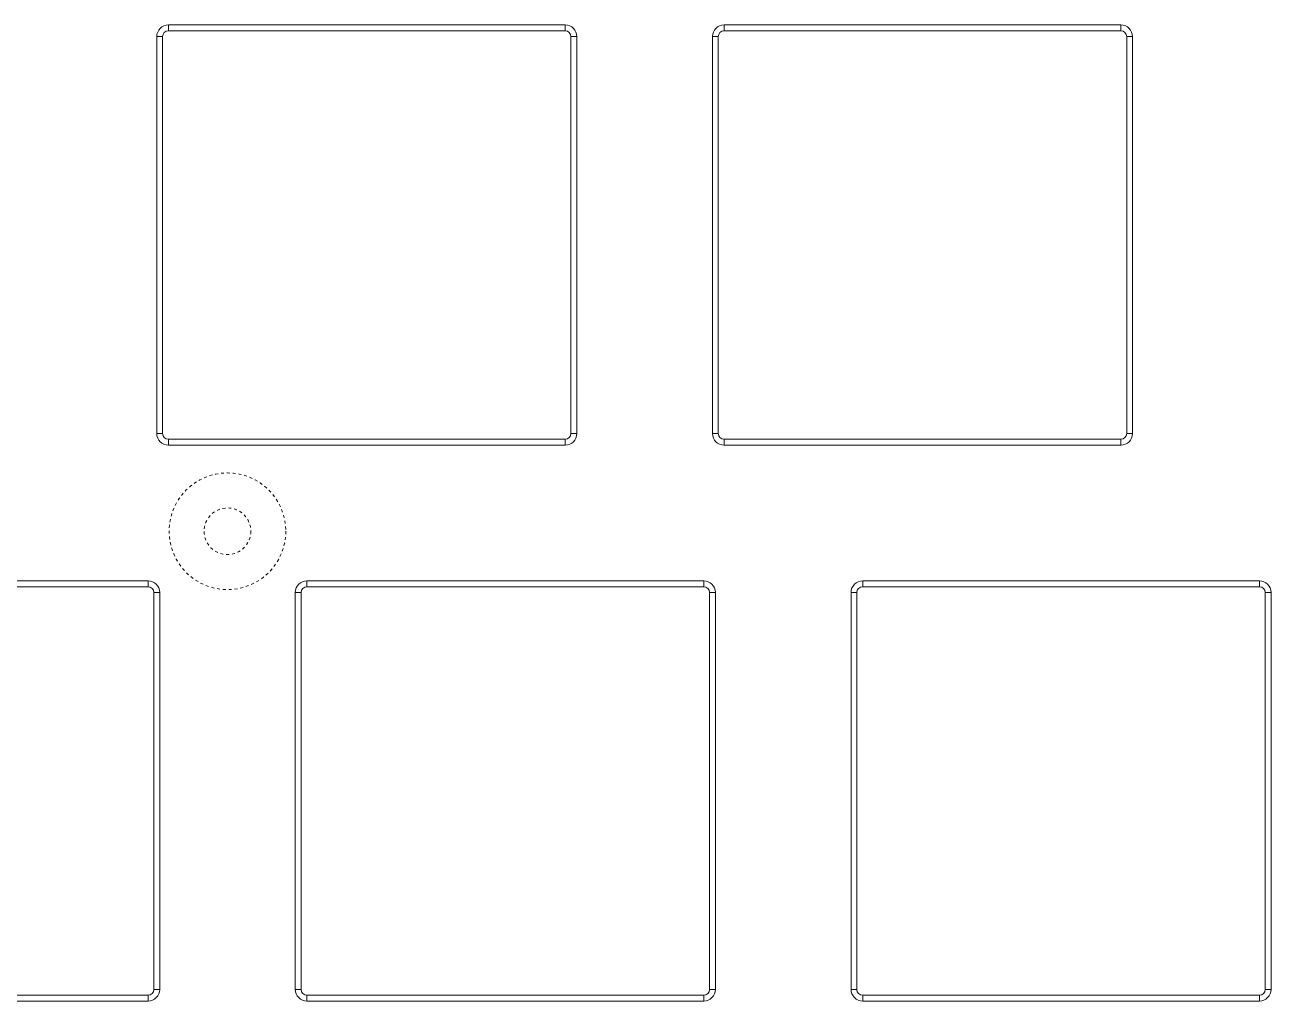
# Model space of a CAD drawing. Header units: millimetres. Extents: x 78 to 606, y -329 to -69.
# Drawn here: x 216.63 to 259.35, y -208.63 to -175.18 of the extents above; entities that cross this region are included whole.
import ezdxf

# ---------------------------------------------------------------- set-up
doc = ezdxf.new("R2010")
doc.units = ezdxf.units.MM
doc.header["$MEASUREMENT"] = 0
doc.linetypes.add('AI-Linetype-16', pattern=[0.18189, 0.090945, -0.090945])
doc.linetypes.add('AI-Linetype-17', pattern=[0.18189, 0.090945, -0.090945])
doc.layers.add('图层 1', color=7, linetype='Continuous', lineweight=0)

msp = doc.modelspace()

# ---------------------------------------------------------------- linework, layer by layer
at = {"layer": '图层 1', "color": 18, "lineweight": 5, "true_color": 0x040000}
for p, q in [((221.546, -175.177), (221.546, -175.377)), ((235.146, -175.177), (221.546, -175.177)), ((235.146, -175.377), (221.546, -175.377)), ((235.146, -175.377), (235.146, -175.177)), ((240.596, -175.177), (240.596, -175.377)), ((254.196, -175.177), (240.596, -175.177)), ((254.196, -175.377), (240.596, -175.377)), ((254.196, -175.377), (254.196, -175.177)), ((221.146, -175.577), (221.146, -189.177)), ((221.346, -175.577), (221.146, -175.577)), ((221.346, -175.577), (221.346, -189.177)), ((235.346, -189.177), (235.346, -175.577)), ((235.546, -175.577), (235.346, -175.577)), ((235.546, -189.177), (235.546, -175.577)), ((240.196, -175.577), (240.196, -189.177)), ((240.396, -175.577), (240.196, -175.577)), ((240.396, -175.577), (240.396, -189.177)), ((254.396, -189.177), (254.396, -175.577)), ((254.596, -175.577), (254.396, -175.577)), ((254.596, -189.177), (254.596, -175.577)), ((221.146, -189.177), (221.346, -189.177)), ((235.346, -189.177), (235.546, -189.177)), ((240.196, -189.177), (240.396, -189.177)), ((254.396, -189.177), (254.596, -189.177)), ((221.546, -189.377), (221.546, -189.577)), ((221.546, -189.377), (235.146, -189.377)), ((221.546, -189.577), (235.146, -189.577)), ((235.146, -189.577), (235.146, -189.377)), ((240.596, -189.377), (240.596, -189.577)), ((240.596, -189.377), (254.196, -189.377)), ((240.596, -189.577), (254.196, -189.577)), ((254.196, -189.577), (254.196, -189.377)), ((220.846, -194.227), (207.246, -194.227)), ((220.846, -194.427), (220.846, -194.227)), ((226.296, -194.227), (226.296, -194.427)), ((239.896, -194.227), (226.296, -194.227)), ((239.896, -194.427), (239.896, -194.227)), ((245.346, -194.227), (245.346, -194.427)), ((258.946, -194.227), (245.346, -194.227)), ((258.946, -194.427), (258.946, -194.227)), ((220.846, -194.427), (207.246, -194.427)), ((221.046, -208.227), (221.046, -194.627)), ((221.246, -194.627), (221.046, -194.627)), ((221.246, -208.227), (221.246, -194.627)), ((225.896, -194.627), (225.896, -208.227)), ((226.096, -194.627), (225.896, -194.627)), ((226.096, -194.627), (226.096, -208.227)), ((239.896, -194.427), (226.296, -194.427)), ((240.096, -208.227), (240.096, -194.627)), ((240.296, -194.627), (240.096, -194.627)), ((240.296, -208.227), (240.296, -194.627)), ((244.946, -194.627), (244.946, -208.227)), ((245.146, -194.627), (244.946, -194.627)), ((245.146, -194.627), (245.146, -208.227)), ((258.946, -194.427), (245.346, -194.427)), ((259.146, -208.227), (259.146, -194.627)), ((259.346, -194.627), (259.146, -194.627)), ((259.346, -208.227), (259.346, -194.627)), ((207.246, -208.427), (220.846, -208.427)), ((220.846, -208.627), (220.846, -208.427)), ((221.046, -208.227), (221.246, -208.227)), ((225.896, -208.227), (226.096, -208.227)), ((226.296, -208.427), (226.296, -208.627)), ((226.296, -208.427), (239.896, -208.427)), ((239.896, -208.627), (239.896, -208.427)), ((240.096, -208.227), (240.296, -208.227)), ((244.946, -208.227), (245.146, -208.227)), ((245.346, -208.427), (245.346, -208.627)), ((245.346, -208.427), (258.946, -208.427)), ((258.946, -208.627), (258.946, -208.427)), ((259.146, -208.227), (259.346, -208.227)), ((207.246, -208.627), (220.846, -208.627)), ((226.296, -208.627), (239.896, -208.627)), ((245.346, -208.627), (258.946, -208.627))]:
    msp.add_line(p, q, dxfattribs=at)
at = {"layer": '图层 1', "color": 8, "linetype": 'AI-Linetype-16', "lineweight": 5, "true_color": 0x7f8080}
msp.add_circle((223.571, -192.527), 2, dxfattribs=at)
at = {"layer": '图层 1', "color": 8, "linetype": 'AI-Linetype-17', "lineweight": 5, "true_color": 0x7f8080}
msp.add_circle((223.571, -192.527), 0.8, dxfattribs=at)
at = {"layer": '图层 1', "color": 18, "lineweight": 5, "true_color": 0x040000}
for points in [[(221.546, -175.177), (221.325, -175.177), (221.146, -175.356), (221.146, -175.577)], [(235.546, -175.577), (235.546, -175.356), (235.367, -175.177), (235.146, -175.177)], [(240.596, -175.177), (240.375, -175.177), (240.196, -175.356), (240.196, -175.577)], [(254.596, -175.577), (254.596, -175.356), (254.417, -175.177), (254.196, -175.177)], [(221.146, -189.177), (221.146, -189.398), (221.325, -189.577), (221.546, -189.577)], [(235.146, -189.577), (235.367, -189.577), (235.546, -189.398), (235.546, -189.177)], [(240.196, -189.177), (240.196, -189.398), (240.375, -189.577), (240.596, -189.577)], [(254.196, -189.577), (254.417, -189.577), (254.596, -189.398), (254.596, -189.177)], [(221.246, -194.627), (221.246, -194.406), (221.067, -194.227), (220.846, -194.227)], [(226.296, -194.227), (226.075, -194.227), (225.896, -194.406), (225.896, -194.627)], [(240.296, -194.627), (240.296, -194.406), (240.117, -194.227), (239.896, -194.227)], [(245.346, -194.227), (245.125, -194.227), (244.946, -194.406), (244.946, -194.627)], [(259.346, -194.627), (259.346, -194.406), (259.167, -194.227), (258.946, -194.227)], [(220.846, -208.627), (221.067, -208.627), (221.246, -208.448), (221.246, -208.227)], [(225.896, -208.227), (225.896, -208.448), (226.075, -208.627), (226.296, -208.627)], [(239.896, -208.627), (240.117, -208.627), (240.296, -208.448), (240.296, -208.227)], [(244.946, -208.227), (244.946, -208.448), (245.125, -208.627), (245.346, -208.627)], [(258.946, -208.627), (259.167, -208.627), (259.346, -208.448), (259.346, -208.227)]]:
    msp.add_open_spline(points, degree=3, dxfattribs=at)
for points in [[(221.546, -175.377), (221.435, -175.377), (221.346, -175.466), (221.346, -175.577), (221.346, -175.577), (221.346, -175.577), (221.346, -175.577)], [(235.346, -175.577), (235.346, -175.466), (235.256, -175.377), (235.146, -175.377), (235.146, -175.377), (235.146, -175.377), (235.146, -175.377)], [(240.596, -175.377), (240.485, -175.377), (240.396, -175.466), (240.396, -175.577), (240.396, -175.577), (240.396, -175.577), (240.396, -175.577)], [(254.396, -175.577), (254.396, -175.466), (254.306, -175.377), (254.196, -175.377), (254.196, -175.377), (254.196, -175.377), (254.196, -175.377)], [(221.346, -189.177), (221.346, -189.287), (221.435, -189.377), (221.546, -189.377), (221.546, -189.377), (221.546, -189.377), (221.546, -189.377)], [(235.146, -189.377), (235.256, -189.377), (235.346, -189.287), (235.346, -189.177), (235.346, -189.177), (235.346, -189.177), (235.346, -189.177)], [(240.396, -189.177), (240.396, -189.287), (240.485, -189.377), (240.596, -189.377), (240.596, -189.377), (240.596, -189.377), (240.596, -189.377)], [(254.196, -189.377), (254.306, -189.377), (254.396, -189.287), (254.396, -189.177), (254.396, -189.177), (254.396, -189.177), (254.396, -189.177)], [(221.046, -194.627), (221.046, -194.516), (220.956, -194.427), (220.846, -194.427), (220.846, -194.427), (220.846, -194.427), (220.846, -194.427)], [(226.296, -194.427), (226.185, -194.427), (226.096, -194.516), (226.096, -194.627), (226.096, -194.627), (226.096, -194.627), (226.096, -194.627)], [(240.096, -194.627), (240.096, -194.516), (240.006, -194.427), (239.896, -194.427), (239.896, -194.427), (239.896, -194.427), (239.896, -194.427)], [(245.346, -194.427), (245.235, -194.427), (245.146, -194.516), (245.146, -194.627), (245.146, -194.627), (245.146, -194.627), (245.146, -194.627)], [(259.146, -194.627), (259.146, -194.516), (259.056, -194.427), (258.946, -194.427), (258.946, -194.427), (258.946, -194.427), (258.946, -194.427)], [(220.846, -208.427), (220.956, -208.427), (221.046, -208.337), (221.046, -208.227), (221.046, -208.227), (221.046, -208.227), (221.046, -208.227)], [(226.096, -208.227), (226.096, -208.337), (226.185, -208.427), (226.296, -208.427), (226.296, -208.427), (226.296, -208.427), (226.296, -208.427)], [(239.896, -208.427), (240.006, -208.427), (240.096, -208.337), (240.096, -208.227), (240.096, -208.227), (240.096, -208.227), (240.096, -208.227)], [(245.146, -208.227), (245.146, -208.337), (245.235, -208.427), (245.346, -208.427), (245.346, -208.427), (245.346, -208.427), (245.346, -208.427)], [(258.946, -208.427), (259.056, -208.427), (259.146, -208.337), (259.146, -208.227), (259.146, -208.227), (259.146, -208.227), (259.146, -208.227)]]:
    msp.add_open_spline(points, degree=3, knots=[0, 0, 0, 0, 1, 1, 1, 2, 2, 2, 2], dxfattribs=at)

doc.saveas('drawing.dxf')
